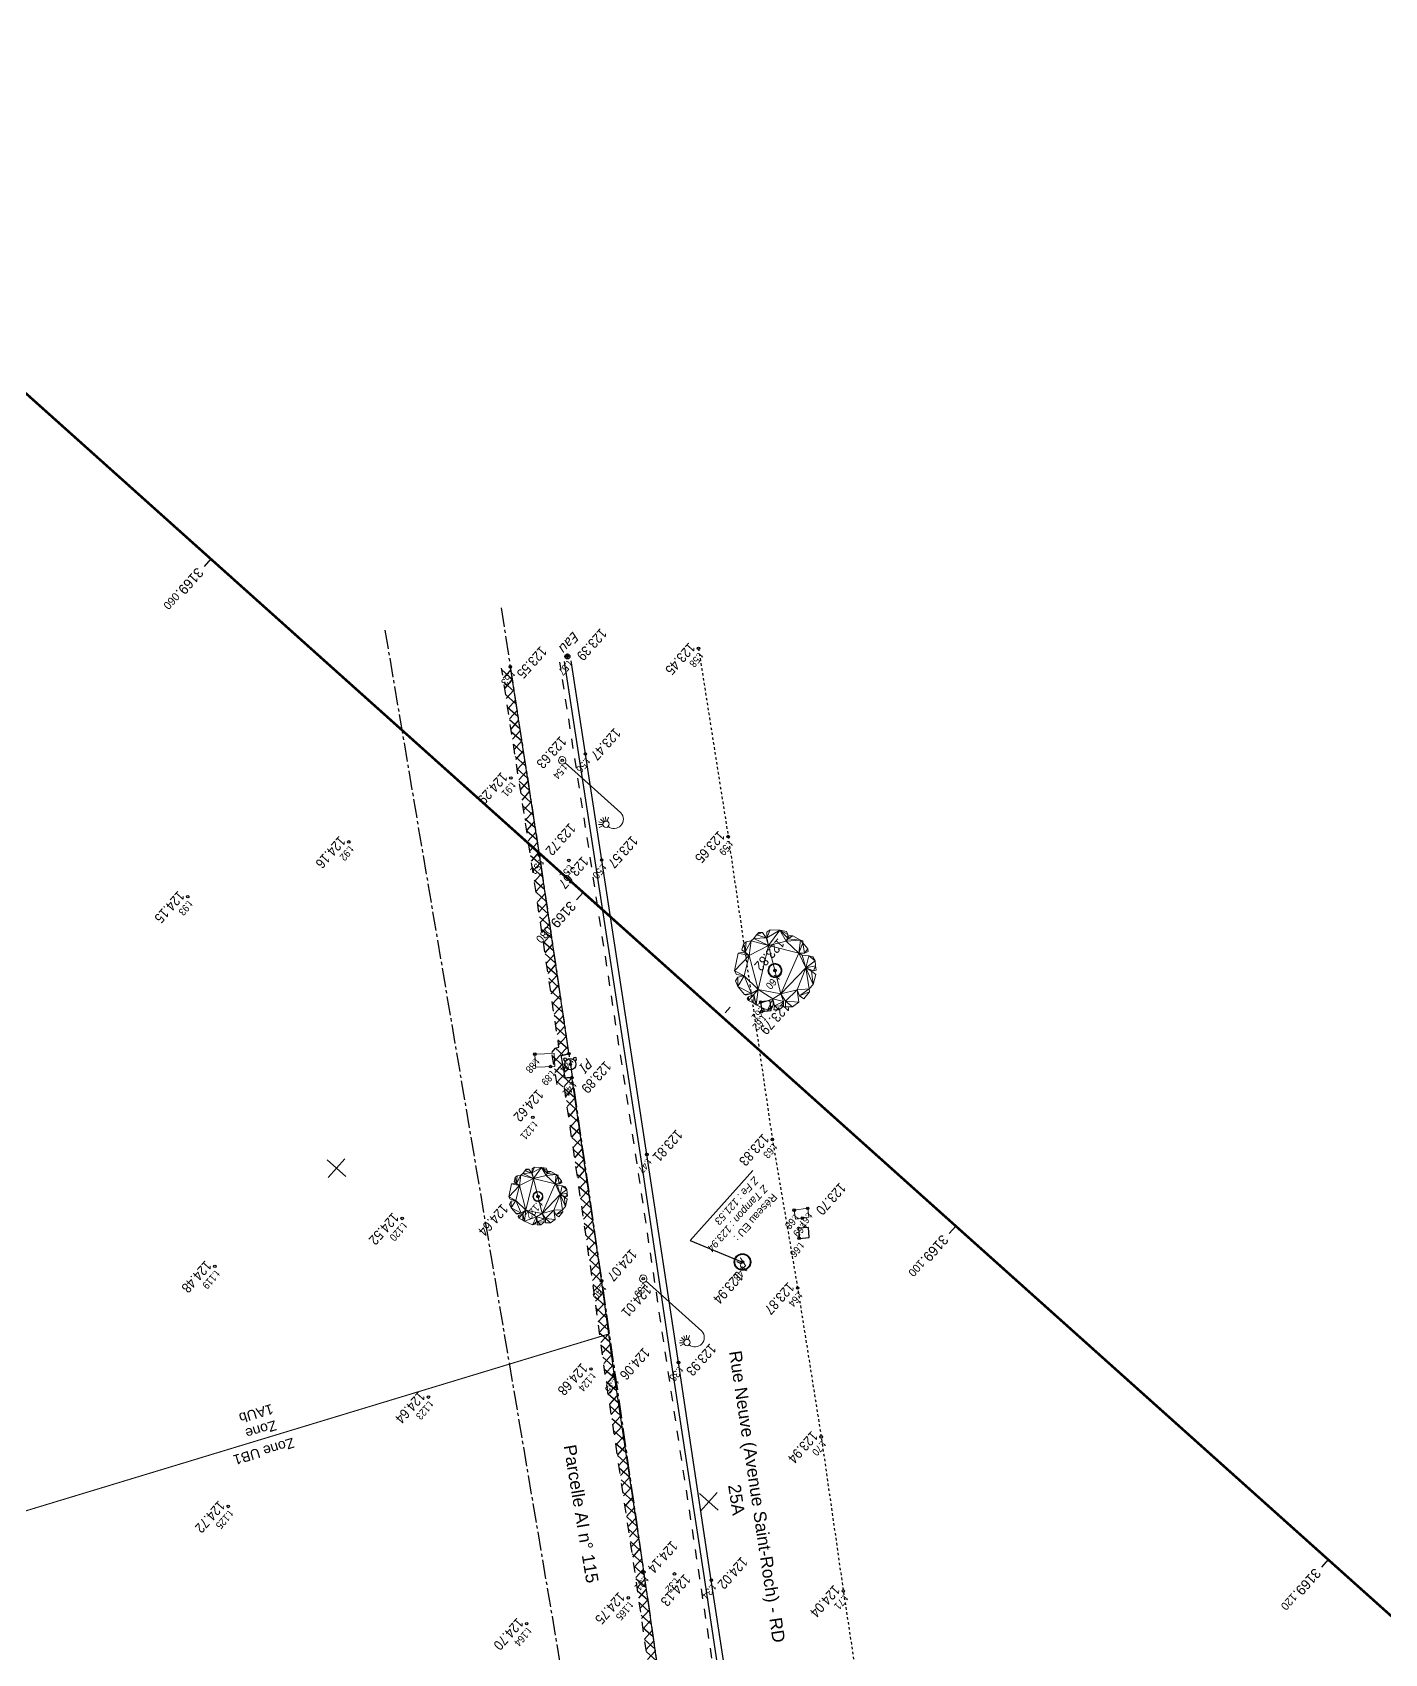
# Model space of a CAD drawing. Header units: metres. Extents: x -2858 to 512, y -1995 to 1252.
# Drawn here: x -2046.5 to -1992.4, y -1434.9 to -1370.1 of the extents above; entities that cross this region are included whole.
import ezdxf
from ezdxf.enums import TextEntityAlignment as Align

# ---------------------------------------------------------------- set-up
doc = ezdxf.new("R2010")
doc.units = ezdxf.units.M
doc.header["$PDMODE"] = 33
doc.header["$PDSIZE"] = 0.1
for name, pattern in [('AXES2', [28.575, 19.05, -3.175, 3.175, -3.175]), ('CACHE', [0.375, 0.25, -0.125]), ('Grille', [0.8, 0.4, -0.4]), ('INTERROMPU', [0.75, 0.5, -0.25])]:
    doc.linetypes.add(name, pattern=pattern)
for name, color, linetype in [('Calque commun', 7, 'Continuous'), ('Calque19', 7, 'Continuous'), ('Calque23', 7, 'Continuous'), ('Calque9', 7, 'Continuous'), ('Caniveau', 24, 'Continuous'), ('Carroyage(2)', 7, 'Continuous'), ('Carroyage(2)_Croix', 7, 'Continuous'), ('Carroyage(2)_Textes', 7, 'Continuous'), ('Chemin', 45, 'CACHE'), ('Elements de Voirie', 251, 'Continuous'), ('Limites', 1, 'AXES2'), ('Mise en Page', 7, 'Continuous'), ('Murs', 7, 'Continuous'), ('Murs Hachures', 7, 'Continuous'), ("Plan Local d'Urbanisme", 30, 'Continuous'), ('Points Topo', 7, 'Continuous'), ('Points Topo Altitude', 7, 'Continuous'), ('Points Topo Matricule', 252, 'Continuous'), ('Réseaux Sol', 151, 'Continuous'), ('Textes', 7, 'Continuous'), ('Trottoirs', 28, 'Continuous'), ('Végétation', 102, 'Continuous')]:
    doc.layers.add(name, color=color, linetype=linetype)
doc.styles.add('Pts Topo SPE', font='', dxfattribs={"width": 0.9})
doc.styles.get("Standard").update_dxf_attribs({"font": 'arial.ttf'})
doc.styles.get('Pts Topo SPE').set_extended_font_data('Titillium Web Light')

# ---------------------------------------------------------------- blocks, each defined once
blk = doc.blocks.new('PointTopo_SPE')
at = {"layer": 'Calque commun', "color": 1, "linetype": 'ByBlock', "lineweight": -2}
blk.add_point((0, 0), dxfattribs=at)
blk = doc.blocks.new('SPE81')
at = {"layer": 'Calque23', "color": 251, "linetype": 'Continuous', "lineweight": 9}
for p, q in [((0, 3.15), (0, 0.15)), ((0.621, 2.962), (0.46, 2.895)), ((0.648, 2.922), (0.525, 2.798)), ((0.689, 2.895), (0.622, 2.733)), ((0.737, 2.885), (0.737, 2.71)), ((0.784, 2.895), (0.85, 2.733)), ((0.824, 2.921), (0.947, 2.796)), ((0.852, 2.962), (1.013, 2.894))]:
    blk.add_line(p, q, dxfattribs=at)
for centre, radius, start, end in [((0.374, 3.111), 0.376, 3.62081, 174.02681), ((0.737, 3.01), 0.125, 0, 359.99941), ((0, 0), 0.15, 0, 359.99941)]:
    blk.add_arc(centre, radius, start, end, dxfattribs=at)
blk = doc.blocks.new('SPE40')
at = {"layer": 'Réseaux Sol'}
for radius in [0.33, 0.31]:
    blk.add_circle((0, 0), radius, dxfattribs=at)
at = {"layer": 'Réseaux Sol', "insert": (-0.15, 0.212), "char_height": 0.4, "attachment_point": 1}
blk.add_mtext_dynamic_manual_height_columns('{\\fTrebuchet MS|b0|i1|c0|p34;R}', width=0.4, gutter_width=12.5, heights=[0], dxfattribs=at)
blk = doc.blocks.new('Block158')
at = {"layer": 'Calque19', "color": 34, "linetype": 'Continuous', "lineweight": 9, "true_color": 0x994c00, "flags": 128}
for points in [[(-0.28, 0), (-0.28, 0, 1), (0.28, 0), (0.28, 0, 1), (-0.28, 0), (-0.28, 0)], [(0.25, 0), (0.25, 0, -1), (-0.25, 0), (-0.25, 0, -1), (0.25, 0), (0.25, 0)]]:
    blk.add_lwpolyline(points, format="xyb", dxfattribs=at)
blk = doc.blocks.new('SPE30')
at = {"layer": 'Calque19', "color": 102, "linetype": 'Continuous', "lineweight": 9}
blk.add_polyline3d([(0.834, 1.209, 0), (0.834, 1.209, 0), (0.834, 1.209, 0)], dxfattribs=at)
blk.add_polyline3d([(0.834, 1.209, 0), (0.834, 1.209, 0), (0.834, 1.209, 0)], dxfattribs=at)
at = {"layer": 'Calque19', "color": 34, "linetype": 'Continuous', "lineweight": 9}
for radius in [0.28, 0.25]:
    blk.add_arc((0, 0), radius, 0, 359.99941, dxfattribs=at)
at = {"layer": 'Calque19', "color": 34, "linetype": 'ByBlock', "lineweight": -2, "true_color": 0x994c00}
blk.add_blockref('Block158', (0, 0), dxfattribs=at)
at = {"layer": 'Calque19', "color": 102, "linetype": 'Continuous', "lineweight": 9}
mesh = blk.add_polyface(dxfattribs=at)
corners = [(0.237, -1.167), (1.017, 0.013), (0.987, -0.774), (1.537, 0.249), (1.277, 0.013), (1.522, 0.359), (-0.894, 0.847), (-0.956, 1.099), (-0.604, 1.508), (-1.582, -0.05), (-1.292, -0.459), (-1.506, -0.396), (0.62, 1.492), (0.635, 1.13), (0.314, 1.555), (1.308, -0.082), (1.507, -0.208), (1.522, -0.27), (-0.023, 1.177), (-0.359, 1.508), (0.1, 1.413), (0.696, 1.083), (1.063, 0.926), (0.895, 0.69), (-1.399, -0.507), (-1.414, -0.569), (-1.307, -0.491), (-1.323, -0.931), (1.094, -1.199), (0.467, -1.561), (-0.283, 1.602), (-0.573, -0.853), (-1.17, -0.444), (-1.154, 0.249), (0.543, 0.8), (0.054, -1.64), (0.253, -1.372), (0.268, -1.545), (-0.252, -1.498), (-1.185, 0.406), (-0.39, -1.482), (-0.573, -1.498), (-0.696, -1.498), (-0.803, -1.388), (1.094, 0.878), (1.384, 0.831), (1.461, -0.68), (0.069, 1.618), (-1.307, 0.422), (-1.567, 0.092), (1.598, 0.013), (1.568, -0.082), (1.491, -0.082), (1.14, -1.042), (-1.628, 0.044), (1.247, 0.91), (-1.017, 1.162), (-1.215, 1.083), (0.834, 1.209), (1.063, 1.177), (-0.757, -1.12), (-1.078, -1.23), (-1.338, 0.611), (-1.445, 0.485), (-1.521, 0.406), (-1.414, 0.768), (-1.368, 0.941), (1.201, 1.02), (0.803, 1.288), (-0.971, 1.319), (-0.741, -1.136), (-0.084, -1.624), (-1.475, -0.695), (1.369, -0.9), (1.185, -0.931), (-1.108, 1.225), (-0.925, -1.262), (0.314, -1.451)]
mesh.append_faces([[corners[k] for k in face] for face in [(35, 36, 37), (20, 30, 47), (56, 57, 75), (0, 29, 77)]], dxfattribs={"vtx0": -1, "color": 102})
mesh.append_faces([[corners[k] for k in face] for face in [(3, 4, 5), (9, 10, 11), (12, 13, 14), (18, 19, 20), (15, 2, 1), (40, 31, 38), (50, 4, 3), (62, 6, 39), (32, 27, 26)]], dxfattribs={"vtx0": -1, "vtx1": -1, "color": 102})
mesh.append_faces([[corners[k] for k in face] for face in [(0, 1, 2), (1, 23, 5), (31, 27, 32), (31, 33, 34), (0, 38, 31), (15, 46, 2), (31, 34, 1), (31, 32, 33), (9, 49, 33), (9, 33, 32), (33, 6, 34), (62, 66, 6), (18, 6, 19), (1, 34, 23), (0, 2, 28), (0, 31, 1), (34, 6, 18)]], dxfattribs={"vtx0": -1, "vtx1": -1, "vtx2": -1, "color": 102})
mesh.append_faces([[corners[k] for k in face] for face in [(21, 22, 23), (0, 28, 29), (20, 19, 30), (22, 58, 59), (60, 61, 27), (50, 52, 4), (15, 17, 46), (23, 45, 5), (6, 66, 57), (48, 49, 64), (46, 74, 2), (9, 32, 10), (70, 40, 41)]], dxfattribs={"vtx0": -1, "vtx2": -1, "color": 102})
mesh.append_faces([[corners[k] for k in face] for face in [(63, 48, 64), (67, 22, 59), (72, 25, 27)]], dxfattribs={"vtx1": -1, "color": 102})
mesh.append_faces([[corners[k] for k in face] for face in [(6, 7, 8), (25, 26, 27), (33, 39, 6), (23, 44, 45), (48, 33, 49), (18, 14, 13), (56, 6, 57), (34, 21, 23), (13, 34, 18), (4, 1, 5), (0, 36, 38), (70, 31, 40), (71, 38, 36), (43, 70, 41), (31, 60, 27), (21, 58, 22), (35, 71, 36), (8, 19, 6)]], dxfattribs={"vtx1": -1, "vtx2": -1, "color": 102})
mesh.append_faces([[corners[k] for k in face] for face in [(15, 16, 17), (10, 24, 11), (41, 42, 43), (50, 51, 52), (2, 53, 28), (9, 54, 49), (44, 55, 45), (62, 65, 66), (12, 68, 13), (7, 69, 8), (46, 73, 74), (60, 76, 61)]], dxfattribs={"vtx2": -1, "color": 102})
blk = doc.blocks.new('SPE50')
at = {"layer": 'Réseaux Sol', "flags": 128}
blk.add_lwpolyline([(0, 0), (1, 0), (1, 1), (0, 1), (0, 0)], dxfattribs=at)
blk = doc.blocks.new('SPE45')
at = {"layer": 'Calque9', "color": 151, "linetype": 'Continuous', "lineweight": 9}
mesh = blk.add_polyface(dxfattribs=at)
corners = [(0, 0), (1, 0), (1, 1), (0, 1)]
mesh.append_faces([[corners[k] for k in face] for face in [(0, 1, 2, 3)]], dxfattribs={"color": 151})
blk = doc.blocks.new('SPE31')
at = {"layer": 'Calque commun', "color": 0, "linetype": 'ByBlock', "lineweight": -2, "xscale": 0.7200000286102295, "yscale": 0.7200000286102295, "zscale": 0.7200000286102295}
blk.add_blockref('SPE30', (0, 0), dxfattribs=at)

msp = doc.modelspace()

# ---------------------------------------------------------------- hatches: boundary and pattern name
at = {"layer": 'Murs Hachures'}
h = msp.add_hatch(dxfattribs=at)
h.set_pattern_fill('ANSI37', color=256, scale=0.1, angle=-86.83824)
h.set_pattern_definition([(318.16176, (-2027.52715, -1395.32324), (0.211782, 0.2365473), []), (48.16176, (-2027.52715, -1395.32324), (-0.2365473, 0.211782), [])])
h.paths.add_polyline_path([(-2016.86, -1462.304), (-2016.516, -1462.245), (-2017.262, -1457.883), (-2018.096, -1455.463), (-2018.806, -1453.641), (-2018.853, -1453.329), (-2019.096, -1451.727), (-2020.666, -1451.991), (-2021.099, -1449.045), (-2019.533, -1448.817), (-2020.206, -1444.107), (-2021.28, -1436.827), (-2022.019, -1431.675), (-2023.209, -1423.765), (-2023.713, -1420.029), (-2024.9, -1411.899), (-2025.17, -1411.912), (-2025.326, -1411.029), (-2025.021, -1410.946), (-2026.197, -1403.009), (-2027.362, -1395.471), (-2027.708, -1395.525), (-2026.543, -1403.062), (-2025.413, -1410.69), (-2025.726, -1410.774), (-2025.461, -1412.276), (-2025.2, -1412.264), (-2024.06, -1420.078), (-2023.556, -1423.814), (-2022.366, -1431.726), (-2021.627, -1436.877), (-2020.553, -1444.157), (-2019.929, -1448.521), (-2021.497, -1448.749), (-2020.961, -1452.396), (-2019.389, -1452.131), (-2019.199, -1453.381), (-2019.146, -1453.732), (-2018.424, -1455.583), (-2017.602, -1457.97)])
h.paths.add_polyline_path([(-2017.265, -1459.335), (-2017.314, -1459.115), (-2017.119, -1459.071), (-2017.07, -1459.291)], flags=16)

# ---------------------------------------------------------------- linework, layer by layer
at = {"layer": 'Caniveau', "flags": 128}
msp.add_lwpolyline([(-2014.679, -1462.405), (-2016.085, -1453.209), (-2017.869, -1441.462), (-2019.319, -1432.001), (-2020.631, -1423.293), (-2021.899, -1414.975), (-2023.705, -1403.198), (-2024.932, -1395.234)], dxfattribs=at)
at = {"layer": 'Carroyage(2)'}
for p, q in [((-2039.344, -1391.156), (-2039.611, -1391.454)), ((-2024.444, -1404.496), (-2024.71, -1404.794)), ((-2018.568, -1409.086), (-2018.768, -1409.309)), ((-2009.543, -1417.837), (-2009.81, -1418.135)), ((-1994.642, -1431.178), (-1994.909, -1431.476))]:
    msp.add_line(p, q, dxfattribs=at)
at = {"layer": 'Carroyage(2)', "const_width": 0.1}
msp.add_lwpolyline([(-2176.72, -1585.733), (-2096.183, -1657.839), (-1938.363, -1481.564), (-2062.783, -1370.17), (-2192.921, -1515.526)], dxfattribs=at)
at = {"layer": 'Carroyage(2)_Croix'}
for p, q in [((-2034.687, -1415.188), (-2033.942, -1415.855)), ((-2033.981, -1415.149), (-2034.648, -1415.894)), ((-2019.786, -1428.528), (-2019.041, -1429.195)), ((-2019.08, -1428.489), (-2019.747, -1429.234))]:
    msp.add_line(p, q, dxfattribs=at)
at = {"layer": 'Chemin', "color": 45, "ltscale": 0.1, "flags": 128}
msp.add_lwpolyline([(-2019.831, -1394.736), (-2018.644, -1402.261), (-2016.877, -1414.378), (-2015.867, -1420.316), (-2014.923, -1426.268), (-2014.039, -1432.43), (-2013.335, -1437.074), (-2012.068, -1445.348), (-2012.02, -1445.668)], dxfattribs=at)
at = {"layer": 'Limites', "ltscale": 0.04, "flags": 128}
for points in [[(-2027.726, -1393.114), (-2026.197, -1403.009), (-2025.021, -1410.946), (-2021.28, -1436.827), (-2019.533, -1448.817), (-2018.806, -1453.641), (-2018.096, -1455.463), (-2017.262, -1457.883), (-2016.12, -1464.555)], [(-2032.377, -1394.003), (-2021.373, -1458.926)]]:
    msp.add_lwpolyline(points, dxfattribs=at)
at = {"layer": 'Mise en Page', "color": 30, "linetype": 'INTERROMPU', "ltscale": 0.05, "const_width": 0.04, "flags": 128}
msp.add_lwpolyline([(-2023.402, -1422.148), (-2050.523, -1430.375), (-2043.172, -1454.593), (-2099.064, -1498.687)], dxfattribs=at)
at = {"layer": 'Murs', "linetype": 'Grille', "flags": 128}
msp.add_lwpolyline([(-2016.86, -1462.304), (-2017.602, -1457.97), (-2018.424, -1455.583), (-2019.146, -1453.732), (-2019.199, -1453.381), (-2019.389, -1452.131), (-2020.961, -1452.396), (-2021.497, -1448.749), (-2019.929, -1448.521), (-2020.553, -1444.157), (-2021.627, -1436.877), (-2022.366, -1431.726), (-2023.556, -1423.814), (-2024.06, -1420.078), (-2025.2, -1412.264), (-2025.461, -1412.276), (-2025.726, -1410.774), (-2025.413, -1410.69), (-2026.543, -1403.062), (-2027.708, -1395.525)], dxfattribs=at)
at = {"layer": 'Murs', "const_width": 0.05, "flags": 128}
msp.add_lwpolyline([(-2016.516, -1462.245), (-2017.262, -1457.883), (-2018.096, -1455.463), (-2018.806, -1453.641), (-2018.853, -1453.329), (-2019.096, -1451.727), (-2020.666, -1451.991), (-2021.099, -1449.045), (-2019.533, -1448.817), (-2020.206, -1444.107), (-2021.28, -1436.827), (-2022.019, -1431.675), (-2023.209, -1423.765), (-2023.713, -1420.029), (-2024.9, -1411.899), (-2025.17, -1411.912), (-2025.326, -1411.029), (-2025.021, -1410.946), (-2026.197, -1403.009), (-2027.362, -1395.471)], dxfattribs=at)
at = {"layer": 'Réseaux Sol'}
msp.add_line((-2025.082, -1394.958), (-2025.071, -1395.157), dxfattribs=at)
at = {"layer": 'Réseaux Sol', "linetype": 'Continuous'}
for p, q in [((-2025.209, -1411.221, 123.887), (-2025.159, -1411.265, 123.887)), ((-2025.13, -1411.134, 123.887), (-2025.081, -1411.178, 123.887)), ((-2024.813, -1411.116, 123.887), (-2024.857, -1411.166, 123.887)), ((-2024.726, -1411.194, 123.887), (-2024.77, -1411.244, 123.887)), ((-2025.191, -1411.539, 123.887), (-2025.147, -1411.489, 123.887)), ((-2025.104, -1411.617, 123.887), (-2025.06, -1411.567, 123.887))]:
    msp.add_line(p, q, dxfattribs=at)
at = {"layer": 'Réseaux Sol', "color": 38, "elevation": 68.288, "flags": 128}
msp.add_lwpolyline([(-2020.167, -1418.417), (-2018.072, -1419.278)], dxfattribs=at)
at = {"layer": 'Réseaux Sol', "color": 38}
msp.add_polyline3d([(-2017.657, -1415.613, 68.288), (-2020.167, -1418.417, 68.288)], dxfattribs=at)
at = {"layer": 'Réseaux Sol'}
for centre, radius in [((-2025.076, -1395.057), 0.1), ((-2024.958, -1411.366, 123.887), 0.0495)]:
    msp.add_circle(centre, radius, dxfattribs=at)
at = {"layer": 'Réseaux Sol', "linetype": 'Continuous'}
msp.add_circle((-2024.958, -1411.366, 123.887), 0.225, dxfattribs=at)
for centre, start, end in [((-2025.17, -1411.177, 123.887), 48.16176, 228.16176), ((-2024.769, -1411.155, 123.887), 318.16176, 138.16176), ((-2025.147, -1411.578, 123.887), 138.16176, 318.16176)]:
    msp.add_arc(centre, 0.0586, start, end, dxfattribs=at)
at = {"layer": 'Trottoirs', "color": 28, "flags": 128}
msp.add_lwpolyline([(-2014.981, -1462.311), (-2016.344, -1453.141), (-2018.167, -1441.415), (-2019.598, -1431.906), (-2020.877, -1423.566), (-2022.145, -1415.072), (-2023.96, -1403.229), (-2025.198, -1395.26)], dxfattribs=at)
at = {"layer": 'Trottoirs', "color": 28, "linetype": 'Grille', "flags": 128}
msp.add_lwpolyline([(-2016.501, -1453.307), (-2016.522, -1453.169), (-2018.345, -1441.442), (-2019.776, -1431.933), (-2021.055, -1423.593), (-2022.323, -1415.099), (-2024.138, -1403.256), (-2025.376, -1395.288)], dxfattribs=at)

# ---------------------------------------------------------------- block references
at = {"layer": 'Elements de Voirie', "color": 7, "rotation": 228.1617603435354}
for p in [(-2025.283, -1399.211), (-2022.043, -1419.941)]:
    msp.add_blockref('SPE81', p, dxfattribs=at)
at = {"layer": 'Points Topo'}
ref = msp.add_blockref('PointTopo_SPE', (-2025.076, -1395.057, 123.385), dxfattribs=dict(at, rotation=228.1617603435354))
ref.add_attrib('MAT', 't.57', (-2025.069, -1395.199, 123.385), dxfattribs={"layer": 'Points Topo Matricule', "height": 0.3, "rotation": 228.16176, "style": 'Pts Topo SPE', "width": 0.9})
ref.add_attrib('ALT', '123.39', dxfattribs={"layer": 'Points Topo Altitude', "height": 0.4, "rotation": 228.16176, "style": 'Pts Topo SPE', "width": 0.9}).set_placement((-2023.456, -1394.169, 123.385), align=Align.TOP_LEFT)
ref = msp.add_blockref('PointTopo_SPE', (-2019.831, -1394.736, 123.45), dxfattribs=dict(at, rotation=228.1617603435354))
ref.add_attrib('MAT', 't.58', (-2019.824, -1394.877, 123.45), dxfattribs={"layer": 'Points Topo Matricule', "height": 0.3, "rotation": 228.16176, "style": 'Pts Topo SPE', "width": 0.9})
ref.add_attrib('ALT', '123.45', dxfattribs={"layer": 'Points Topo Altitude', "height": 0.4, "rotation": 228.16176, "style": 'Pts Topo SPE', "width": 0.9}).set_placement((-2019.916, -1394.74, 123.45), align=Align.TOP_LEFT)
ref = msp.add_blockref('PointTopo_SPE', (-2027.362, -1395.471, 123.549), dxfattribs=dict(at, rotation=228.1617603435354))
ref.add_attrib('MAT', 't.53', (-2027.354, -1395.613, 123.549), dxfattribs={"layer": 'Points Topo Matricule', "height": 0.3, "rotation": 228.16176, "style": 'Pts Topo SPE', "width": 0.9})
ref.add_attrib('ALT', '123.55', dxfattribs={"layer": 'Points Topo Altitude', "height": 0.4, "rotation": 228.16176, "style": 'Pts Topo SPE', "width": 0.9}).set_placement((-2025.856, -1394.886, 123.549), align=Align.TOP_LEFT)
ref = msp.add_blockref('PointTopo_SPE', (-2025.283, -1399.211, 123.63), dxfattribs=dict(at, rotation=228.1617603435354))
ref.add_attrib('MAT', 't.54', (-2025.275, -1399.353, 123.63), dxfattribs={"layer": 'Points Topo Matricule', "height": 0.3, "rotation": 228.16176, "style": 'Pts Topo SPE', "width": 0.9})
ref.add_attrib('ALT', '123.63', dxfattribs={"layer": 'Points Topo Altitude', "height": 0.4, "rotation": 228.16176, "style": 'Pts Topo SPE', "width": 0.9}).set_placement((-2025.067, -1398.485, 123.63), align=Align.TOP_LEFT)
ref = msp.add_blockref('PointTopo_SPE', (-2024.358, -1398.956, 123.469), dxfattribs=dict(at, rotation=228.1617603435354))
ref.add_attrib('MAT', 't.56', (-2024.351, -1399.097, 123.469), dxfattribs={"layer": 'Points Topo Matricule', "height": 0.3, "rotation": 228.16176, "style": 'Pts Topo SPE', "width": 0.9})
ref.add_attrib('ALT', '123.47', dxfattribs={"layer": 'Points Topo Altitude', "height": 0.4, "rotation": 228.16176, "style": 'Pts Topo SPE', "width": 0.9}).set_placement((-2022.897, -1398.153, 123.469), align=Align.TOP_LEFT)
ref = msp.add_blockref('PointTopo_SPE', (-2027.338, -1399.918, 124.295), dxfattribs=dict(at, rotation=228.1617603435354))
ref.add_attrib('MAT', 't.91', (-2027.331, -1400.06, 124.295), dxfattribs={"layer": 'Points Topo Matricule', "height": 0.3, "rotation": 228.16176, "style": 'Pts Topo SPE', "width": 0.9})
ref.add_attrib('ALT', '124.29', dxfattribs={"layer": 'Points Topo Altitude', "height": 0.4, "rotation": 228.16176, "style": 'Pts Topo SPE', "width": 0.9}).set_placement((-2027.423, -1399.923, 124.295), align=Align.TOP_LEFT)
ref = msp.add_blockref('PointTopo_SPE', (-2026.197, -1403.009, 123.724), dxfattribs=dict(at, rotation=228.1617603435354))
ref.add_attrib('MAT', 't.52', (-2026.189, -1403.15, 123.724), dxfattribs={"layer": 'Points Topo Matricule', "height": 0.3, "rotation": 228.16176, "style": 'Pts Topo SPE', "width": 0.9})
ref.add_attrib('ALT', '123.72', dxfattribs={"layer": 'Points Topo Altitude', "height": 0.4, "rotation": 228.16176, "style": 'Pts Topo SPE', "width": 0.9}).set_placement((-2024.701, -1401.961, 123.724), align=Align.TOP_LEFT)
ref = msp.add_blockref('PointTopo_SPE', (-2033.82, -1402.474, 124.156), dxfattribs=dict(at, rotation=228.1617603435354))
ref.add_attrib('MAT', 't.92', (-2033.812, -1402.615, 124.156), dxfattribs={"layer": 'Points Topo Matricule', "height": 0.3, "rotation": 228.16176, "style": 'Pts Topo SPE', "width": 0.9})
ref.add_attrib('ALT', '124.16', dxfattribs={"layer": 'Points Topo Altitude', "height": 0.4, "rotation": 228.16176, "style": 'Pts Topo SPE', "width": 0.9}).set_placement((-2033.904, -1402.478, 124.156), align=Align.TOP_LEFT)
ref = msp.add_blockref('PointTopo_SPE', (-2023.705, -1403.198, 123.568), dxfattribs=dict(at, rotation=228.1617603435354))
ref.add_attrib('MAT', 't.50', (-2023.697, -1403.34, 123.568), dxfattribs={"layer": 'Points Topo Matricule', "height": 0.3, "rotation": 228.16176, "style": 'Pts Topo SPE', "width": 0.9})
ref.add_attrib('ALT', '123.57', dxfattribs={"layer": 'Points Topo Altitude', "height": 0.4, "rotation": 228.16176, "style": 'Pts Topo SPE', "width": 0.9}).set_placement((-2022.213, -1402.469, 123.568), align=Align.TOP_LEFT)
ref = msp.add_blockref('PointTopo_SPE', (-2018.644, -1402.261, 123.651), dxfattribs=dict(at, rotation=228.1617603435354))
ref.add_attrib('MAT', 't.59', (-2018.637, -1402.402, 123.651), dxfattribs={"layer": 'Points Topo Matricule', "height": 0.3, "rotation": 228.16176, "style": 'Pts Topo SPE', "width": 0.9})
ref.add_attrib('ALT', '123.65', dxfattribs={"layer": 'Points Topo Altitude', "height": 0.4, "rotation": 228.16176, "style": 'Pts Topo SPE', "width": 0.9}).set_placement((-2018.729, -1402.266, 123.651), align=Align.TOP_LEFT)
ref = msp.add_blockref('PointTopo_SPE', (-2025.02, -1403.215, 123.665), dxfattribs=dict(at, rotation=228.1617603435354))
ref.add_attrib('MAT', 't.51', (-2025.012, -1403.356, 123.665), dxfattribs={"layer": 'Points Topo Matricule', "height": 0.3, "rotation": 228.16176, "style": 'Pts Topo SPE', "width": 0.9})
ref.add_attrib('ALT', '123.67', dxfattribs={"layer": 'Points Topo Altitude', "height": 0.4, "rotation": 228.16176, "style": 'Pts Topo SPE', "width": 0.9}).set_placement((-2024.184, -1403.291, 123.665), align=Align.TOP_LEFT)
ref = msp.add_blockref('PointTopo_SPE', (-2040.264, -1404.664, 124.152), dxfattribs=dict(at, rotation=228.1617603435354))
ref.add_attrib('MAT', 't.93', (-2040.257, -1404.805, 124.152), dxfattribs={"layer": 'Points Topo Matricule', "height": 0.3, "rotation": 228.16176, "style": 'Pts Topo SPE', "width": 0.9})
ref.add_attrib('ALT', '124.15', dxfattribs={"layer": 'Points Topo Altitude', "height": 0.4, "rotation": 228.16176, "style": 'Pts Topo SPE', "width": 0.9}).set_placement((-2040.349, -1404.669, 124.152), align=Align.TOP_LEFT)
ref = msp.add_blockref('PointTopo_SPE', (-2016.772, -1407.617, 123.818), dxfattribs=dict(at, rotation=228.1617603435354))
ref.add_attrib('MAT', 't.60', (-2016.764, -1407.758, 123.818), dxfattribs={"layer": 'Points Topo Matricule', "height": 0.3, "rotation": 228.16176, "style": 'Pts Topo SPE', "width": 0.9})
ref.add_attrib('ALT', '123.82', dxfattribs={"layer": 'Points Topo Altitude', "height": 0.4, "rotation": 228.16176, "style": 'Pts Topo SPE', "width": 0.9}).set_placement((-2016.35, -1406.574, 123.818), align=Align.TOP_LEFT)
ref = msp.add_blockref('PointTopo_SPE', (-2017.346, -1408.875, 123.793), dxfattribs=dict(at, rotation=228.1617603435354))
ref.add_attrib('MAT', 't.61', (-2017.338, -1409.016, 123.793), dxfattribs={"layer": 'Points Topo Matricule', "height": 0.3, "rotation": 228.16176, "style": 'Pts Topo SPE', "width": 0.9})
ref.add_attrib('ALT', '123.79', dxfattribs={"layer": 'Points Topo Altitude', "height": 0.4, "rotation": 228.16176, "style": 'Pts Topo SPE', "width": 0.9}).set_placement((-2016.131, -1409.125), align=Align.TOP_LEFT)
ref = msp.add_blockref('PointTopo_SPE', (-2017.304, -1409.257), dxfattribs=dict(at, rotation=228.1617603435354))
ref.add_attrib('MAT', 't.62', (-2017.296, -1409.398), dxfattribs={"layer": 'Points Topo Matricule', "height": 0.3, "rotation": 228.16176, "style": 'Pts Topo SPE', "width": 0.9})
ref = msp.add_blockref('PointTopo_SPE', (-2026.379, -1410.965), dxfattribs=dict(at, rotation=228.1617603435354))
ref.add_attrib('MAT', 't.88', (-2026.371, -1411.107), dxfattribs={"layer": 'Points Topo Matricule', "height": 0.3, "rotation": 228.16176, "style": 'Pts Topo SPE', "width": 0.9})
ref = msp.add_blockref('PointTopo_SPE', (-2025.754, -1411.459), dxfattribs=dict(at, rotation=228.1617603435354))
ref.add_attrib('MAT', 't.89', (-2025.746, -1411.601), dxfattribs={"layer": 'Points Topo Matricule', "height": 0.3, "rotation": 228.16176, "style": 'Pts Topo SPE', "width": 0.9})
ref = msp.add_blockref('PointTopo_SPE', (-2025.021, -1410.946), dxfattribs=dict(at, rotation=228.1617603435354))
ref.add_attrib('MAT', 't.44', (-2025.014, -1411.088), dxfattribs={"layer": 'Points Topo Matricule', "height": 0.3, "rotation": 228.16176, "style": 'Pts Topo SPE', "width": 0.9})
ref = msp.add_blockref('PointTopo_SPE', (-2024.9, -1411.899, 123.891), dxfattribs=dict(at, rotation=228.1617603435354))
ref.add_attrib('MAT', 't.41', (-2024.892, -1412.04, 123.891), dxfattribs={"layer": 'Points Topo Matricule', "height": 0.3, "rotation": 228.16176, "style": 'Pts Topo SPE', "width": 0.9})
ref.add_attrib('ALT', '123.89', dxfattribs={"layer": 'Points Topo Altitude', "height": 0.4, "rotation": 228.16176, "style": 'Pts Topo SPE', "width": 0.9}).set_placement((-2023.273, -1411.473, 123.891), align=Align.TOP_LEFT)
ref = msp.add_blockref('PointTopo_SPE', (-2026.458, -1413.487, 124.622), dxfattribs=dict(at, rotation=228.1617603435354))
ref.add_attrib('MAT', 't.121', (-2026.451, -1413.628, 124.622), dxfattribs={"layer": 'Points Topo Matricule', "height": 0.3, "rotation": 228.16176, "style": 'Pts Topo SPE', "width": 0.9})
ref.add_attrib('ALT', '124.62', dxfattribs={"layer": 'Points Topo Altitude', "height": 0.4, "rotation": 228.16176, "style": 'Pts Topo SPE', "width": 0.9}).set_placement((-2025.985, -1412.609, 124.622), align=Align.TOP_LEFT)
ref = msp.add_blockref('PointTopo_SPE', (-2021.899, -1414.975, 123.81), dxfattribs=dict(at, rotation=228.1617603435354))
ref.add_attrib('MAT', 't.47', (-2021.892, -1415.117, 123.81), dxfattribs={"layer": 'Points Topo Matricule', "height": 0.3, "rotation": 228.16176, "style": 'Pts Topo SPE', "width": 0.9})
ref.add_attrib('ALT', '123.81', dxfattribs={"layer": 'Points Topo Altitude', "height": 0.4, "rotation": 228.16176, "style": 'Pts Topo SPE', "width": 0.9}).set_placement((-2020.423, -1414.215, 123.81), align=Align.TOP_LEFT)
ref = msp.add_blockref('PointTopo_SPE', (-2016.877, -1414.378, 123.826), dxfattribs=dict(at, rotation=228.1617603435354))
ref.add_attrib('MAT', 't.63', (-2016.869, -1414.519, 123.826), dxfattribs={"layer": 'Points Topo Matricule', "height": 0.3, "rotation": 228.16176, "style": 'Pts Topo SPE', "width": 0.9})
ref.add_attrib('ALT', '123.83', dxfattribs={"layer": 'Points Topo Altitude', "height": 0.4, "rotation": 228.16176, "style": 'Pts Topo SPE', "width": 0.9}).set_placement((-2016.962, -1414.382, 123.826), align=Align.TOP_LEFT)
ref = msp.add_blockref('PointTopo_SPE', (-2026.255, -1416.654, 124.637), dxfattribs=dict(at, rotation=228.1617603435354))
ref.add_attrib('MAT', 't.122', (-2026.247, -1416.795, 124.637), dxfattribs={"layer": 'Points Topo Matricule', "height": 0.3, "rotation": 228.16176, "style": 'Pts Topo SPE', "width": 0.9})
ref.add_attrib('ALT', '124.64', dxfattribs={"layer": 'Points Topo Altitude', "height": 0.4, "rotation": 228.16176, "style": 'Pts Topo SPE', "width": 0.9}).set_placement((-2027.399, -1417.184, 124.637), align=Align.TOP_LEFT)
ref = msp.add_blockref('PointTopo_SPE', (-2015.463, -1417.128, 123.695), dxfattribs=dict(at, rotation=228.1617603435354))
ref.add_attrib('MAT', 't.67', (-2015.456, -1417.27, 123.695), dxfattribs={"layer": 'Points Topo Matricule', "height": 0.3, "rotation": 228.16176, "style": 'Pts Topo SPE', "width": 0.9})
ref.add_attrib('ALT', '123.70', dxfattribs={"layer": 'Points Topo Altitude', "height": 0.4, "rotation": 228.16176, "style": 'Pts Topo SPE', "width": 0.9}).set_placement((-2013.887, -1416.341, 123.695), align=Align.TOP_LEFT)
ref = msp.add_blockref('PointTopo_SPE', (-2031.686, -1417.533, 124.517), dxfattribs=dict(at, rotation=228.1617603435354))
ref.add_attrib('MAT', 't.120', (-2031.678, -1417.674, 124.517), dxfattribs={"layer": 'Points Topo Matricule', "height": 0.3, "rotation": 228.16176, "style": 'Pts Topo SPE', "width": 0.9})
ref.add_attrib('ALT', '124.52', dxfattribs={"layer": 'Points Topo Altitude', "height": 0.4, "rotation": 228.16176, "style": 'Pts Topo SPE', "width": 0.9}).set_placement((-2031.771, -1417.538, 124.517), align=Align.TOP_LEFT)
ref = msp.add_blockref('PointTopo_SPE', (-2016.006, -1417.204), dxfattribs=dict(at, rotation=228.1617603435354))
ref.add_attrib('MAT', 't.68', (-2015.998, -1417.345), dxfattribs={"layer": 'Points Topo Matricule', "height": 0.3, "rotation": 228.16176, "style": 'Pts Topo SPE', "width": 0.9})
ref = msp.add_blockref('PointTopo_SPE', (-2015.681, -1417.523), dxfattribs=dict(at, rotation=228.1617603435354))
ref.add_attrib('MAT', 't.69', (-2015.674, -1417.664), dxfattribs={"layer": 'Points Topo Matricule', "height": 0.3, "rotation": 228.16176, "style": 'Pts Topo SPE', "width": 0.9})
ref = msp.add_blockref('PointTopo_SPE', (-2015.806, -1418.33), dxfattribs=dict(at, rotation=228.1617603435354))
ref.add_attrib('MAT', 't.66', (-2015.798, -1418.471), dxfattribs={"layer": 'Points Topo Matricule', "height": 0.3, "rotation": 228.16176, "style": 'Pts Topo SPE', "width": 0.9})
ref = msp.add_blockref('PointTopo_SPE', (-2039.18, -1419.451, 124.478), dxfattribs=dict(at, rotation=228.1617603435354))
ref.add_attrib('MAT', 't.119', (-2039.172, -1419.592, 124.478), dxfattribs={"layer": 'Points Topo Matricule', "height": 0.3, "rotation": 228.16176, "style": 'Pts Topo SPE', "width": 0.9})
ref.add_attrib('ALT', '124.48', dxfattribs={"layer": 'Points Topo Altitude', "height": 0.4, "rotation": 228.16176, "style": 'Pts Topo SPE', "width": 0.9}).set_placement((-2039.265, -1419.455, 124.478), align=Align.TOP_LEFT)
ref = msp.add_blockref('PointTopo_SPE', (-2023.713, -1420.029, 124.067), dxfattribs=dict(at, rotation=228.1617603435354))
ref.add_attrib('MAT', 't.40', (-2023.705, -1420.171, 124.067), dxfattribs={"layer": 'Points Topo Matricule', "height": 0.3, "rotation": 228.16176, "style": 'Pts Topo SPE', "width": 0.9})
ref.add_attrib('ALT', '124.07', dxfattribs={"layer": 'Points Topo Altitude', "height": 0.4, "rotation": 228.16176, "style": 'Pts Topo SPE', "width": 0.9}).set_placement((-2022.245, -1418.991, 124.067), align=Align.TOP_LEFT)
ref = msp.add_blockref('PointTopo_SPE', (-2018.072, -1419.278, 123.941), dxfattribs=dict(at, rotation=228.1617603435354))
ref.add_attrib('MAT', 't.48', (-2018.064, -1419.419, 123.941), dxfattribs={"layer": 'Points Topo Matricule', "height": 0.3, "rotation": 228.16176, "style": 'Pts Topo SPE', "width": 0.9})
ref.add_attrib('ALT', '123.94', dxfattribs={"layer": 'Points Topo Altitude', "height": 0.4, "rotation": 228.16176, "style": 'Pts Topo SPE', "width": 0.9}).set_placement((-2017.999, -1419.898, 123.941), align=Align.TOP_LEFT)
ref = msp.add_blockref('PointTopo_SPE', (-2022.043, -1419.941, 124.014), dxfattribs=dict(at, rotation=228.1617603435354))
ref.add_attrib('MAT', 't.39', (-2022.035, -1420.082, 124.014), dxfattribs={"layer": 'Points Topo Matricule', "height": 0.3, "rotation": 228.16176, "style": 'Pts Topo SPE', "width": 0.9})
ref.add_attrib('ALT', '124.01', dxfattribs={"layer": 'Points Topo Altitude', "height": 0.4, "rotation": 228.16176, "style": 'Pts Topo SPE', "width": 0.9}).set_placement((-2021.669, -1420.431, 124.014), align=Align.TOP_LEFT)
ref = msp.add_blockref('PointTopo_SPE', (-2015.867, -1420.316, 123.868), dxfattribs=dict(at, rotation=228.1617603435354))
ref.add_attrib('MAT', 't.64', (-2015.859, -1420.457, 123.868), dxfattribs={"layer": 'Points Topo Matricule', "height": 0.3, "rotation": 228.16176, "style": 'Pts Topo SPE', "width": 0.9})
ref.add_attrib('ALT', '123.87', dxfattribs={"layer": 'Points Topo Altitude', "height": 0.4, "rotation": 228.16176, "style": 'Pts Topo SPE', "width": 0.9}).set_placement((-2015.951, -1420.321, 123.868), align=Align.TOP_LEFT)
ref = msp.add_blockref('PointTopo_SPE', (-2023.209, -1423.765, 124.06), dxfattribs=dict(at, rotation=228.1617603435354))
ref.add_attrib('MAT', 't.35', (-2023.201, -1423.906, 124.06), dxfattribs={"layer": 'Points Topo Matricule', "height": 0.3, "rotation": 228.16176, "style": 'Pts Topo SPE', "width": 0.9})
ref.add_attrib('ALT', '124.06', dxfattribs={"layer": 'Points Topo Altitude', "height": 0.4, "rotation": 228.16176, "style": 'Pts Topo SPE', "width": 0.9}).set_placement((-2021.735, -1422.936, 124.06), align=Align.TOP_LEFT)
ref = msp.add_blockref('PointTopo_SPE', (-2020.631, -1423.293, 123.932), dxfattribs=dict(at, rotation=228.1617603435354))
ref.add_attrib('MAT', 't.38', (-2020.623, -1423.434, 123.932), dxfattribs={"layer": 'Points Topo Matricule', "height": 0.3, "rotation": 228.16176, "style": 'Pts Topo SPE', "width": 0.9})
ref.add_attrib('ALT', '123.93', dxfattribs={"layer": 'Points Topo Altitude', "height": 0.4, "rotation": 228.16176, "style": 'Pts Topo SPE', "width": 0.9}).set_placement((-2019.079, -1422.777, 123.932), align=Align.TOP_LEFT)
ref = msp.add_blockref('PointTopo_SPE', (-2024.135, -1423.552, 124.681), dxfattribs=dict(at, rotation=228.1617603435354))
ref.add_attrib('MAT', 't.124', (-2024.128, -1423.693, 124.681), dxfattribs={"layer": 'Points Topo Matricule', "height": 0.3, "rotation": 228.16176, "style": 'Pts Topo SPE', "width": 0.9})
ref.add_attrib('ALT', '124.68', dxfattribs={"layer": 'Points Topo Altitude', "height": 0.4, "rotation": 228.16176, "style": 'Pts Topo SPE', "width": 0.9}).set_placement((-2024.22, -1423.557, 124.681), align=Align.TOP_LEFT)
ref = msp.add_blockref('PointTopo_SPE', (-2030.635, -1424.678, 124.644), dxfattribs=dict(at, rotation=228.1617603435354))
ref.add_attrib('MAT', 't.123', (-2030.627, -1424.819, 124.644), dxfattribs={"layer": 'Points Topo Matricule', "height": 0.3, "rotation": 228.16176, "style": 'Pts Topo SPE', "width": 0.9})
ref.add_attrib('ALT', '124.64', dxfattribs={"layer": 'Points Topo Altitude', "height": 0.4, "rotation": 228.16176, "style": 'Pts Topo SPE', "width": 0.9}).set_placement((-2030.72, -1424.682, 124.644), align=Align.TOP_LEFT)
ref = msp.add_blockref('PointTopo_SPE', (-2014.923, -1426.268, 123.943), dxfattribs=dict(at, rotation=228.1617603435354))
ref.add_attrib('MAT', 't.70', (-2014.916, -1426.41, 123.943), dxfattribs={"layer": 'Points Topo Matricule', "height": 0.3, "rotation": 228.16176, "style": 'Pts Topo SPE', "width": 0.9})
ref.add_attrib('ALT', '123.94', dxfattribs={"layer": 'Points Topo Altitude', "height": 0.4, "rotation": 228.16176, "style": 'Pts Topo SPE', "width": 0.9}).set_placement((-2015.008, -1426.273, 123.943), align=Align.TOP_LEFT)
ref = msp.add_blockref('PointTopo_SPE', (-2038.644, -1429.051, 124.72), dxfattribs=dict(at, rotation=228.1617603435354))
ref.add_attrib('MAT', 't.125', (-2038.636, -1429.193, 124.72), dxfattribs={"layer": 'Points Topo Matricule', "height": 0.3, "rotation": 228.16176, "style": 'Pts Topo SPE', "width": 0.9})
ref.add_attrib('ALT', '124.72', dxfattribs={"layer": 'Points Topo Altitude', "height": 0.4, "rotation": 228.16176, "style": 'Pts Topo SPE', "width": 0.9}).set_placement((-2038.729, -1429.056, 124.72), align=Align.TOP_LEFT)
ref = msp.add_blockref('PointTopo_SPE', (-2022.019, -1431.675, 124.143), dxfattribs=dict(at, rotation=228.1617603435354))
ref.add_attrib('MAT', 't.31', (-2022.011, -1431.816, 124.143), dxfattribs={"layer": 'Points Topo Matricule', "height": 0.3, "rotation": 228.16176, "style": 'Pts Topo SPE', "width": 0.9})
ref.add_attrib('ALT', '124.14', dxfattribs={"layer": 'Points Topo Altitude', "height": 0.4, "rotation": 228.16176, "style": 'Pts Topo SPE', "width": 0.9}).set_placement((-2020.62, -1430.664, 124.143), align=Align.TOP_LEFT)
ref = msp.add_blockref('PointTopo_SPE', (-2019.319, -1432.001, 124.021), dxfattribs=dict(at, rotation=228.1617603435354))
ref.add_attrib('MAT', 't.34', (-2019.311, -1432.142, 124.021), dxfattribs={"layer": 'Points Topo Matricule', "height": 0.3, "rotation": 228.16176, "style": 'Pts Topo SPE', "width": 0.9})
ref.add_attrib('ALT', '124.02', dxfattribs={"layer": 'Points Topo Altitude', "height": 0.4, "rotation": 228.16176, "style": 'Pts Topo SPE', "width": 0.9}).set_placement((-2017.821, -1431.303, 124.021), align=Align.TOP_LEFT)
ref = msp.add_blockref('PointTopo_SPE', (-2020.792, -1431.749, 124.127), dxfattribs=dict(at, rotation=228.1617603435354))
ref.add_attrib('MAT', 't.32', (-2020.784, -1431.89, 124.127), dxfattribs={"layer": 'Points Topo Matricule', "height": 0.3, "rotation": 228.16176, "style": 'Pts Topo SPE', "width": 0.9})
ref.add_attrib('ALT', '124.13', dxfattribs={"layer": 'Points Topo Altitude', "height": 0.4, "rotation": 228.16176, "style": 'Pts Topo SPE', "width": 0.9}).set_placement((-2020.1, -1431.993, 124.127), align=Align.TOP_LEFT)
ref = msp.add_blockref('PointTopo_SPE', (-2014.039, -1432.43, 124.041), dxfattribs=dict(at, rotation=228.1617603435354))
ref.add_attrib('MAT', 't.71', (-2014.031, -1432.571, 124.041), dxfattribs={"layer": 'Points Topo Matricule', "height": 0.3, "rotation": 228.16176, "style": 'Pts Topo SPE', "width": 0.9})
ref.add_attrib('ALT', '124.04', dxfattribs={"layer": 'Points Topo Altitude', "height": 0.4, "rotation": 228.16176, "style": 'Pts Topo SPE', "width": 0.9}).set_placement((-2014.124, -1432.434, 124.041), align=Align.TOP_LEFT)
ref = msp.add_blockref('PointTopo_SPE', (-2022.641, -1432.707, 124.748), dxfattribs=dict(at, rotation=228.1617603435354))
ref.add_attrib('MAT', 't.165', (-2022.633, -1432.848, 124.748), dxfattribs={"layer": 'Points Topo Matricule', "height": 0.3, "rotation": 228.16176, "style": 'Pts Topo SPE', "width": 0.9})
ref.add_attrib('ALT', '124.75', dxfattribs={"layer": 'Points Topo Altitude', "height": 0.4, "rotation": 228.16176, "style": 'Pts Topo SPE', "width": 0.9}).set_placement((-2022.726, -1432.712, 124.748), align=Align.TOP_LEFT)
ref = msp.add_blockref('PointTopo_SPE', (-2026.703, -1433.739, 124.704), dxfattribs=dict(at, rotation=228.1617603435354))
ref.add_attrib('MAT', 't.164', (-2026.695, -1433.88, 124.704), dxfattribs={"layer": 'Points Topo Matricule', "height": 0.3, "rotation": 228.16176, "style": 'Pts Topo SPE', "width": 0.9})
ref.add_attrib('ALT', '124.70', dxfattribs={"layer": 'Points Topo Altitude', "height": 0.4, "rotation": 228.16176, "style": 'Pts Topo SPE', "width": 0.9}).set_placement((-2026.787, -1433.744, 124.704), align=Align.TOP_LEFT)
at = {"layer": 'Réseaux Sol', "color": 7}
for name, p, xscale, yscale, rotation in [('SPE50', (-2017.346, -1408.875), 0.3841454575835715, 0.3841454575835715, 276.2283948734095), ('SPE45', (-2025.601, -1410.931), 0.7791082992144625, 0.5213855800505653, 182.5423225619977), ('SPE45', (-2015.463, -1417.128), 0.5475551721943921, 0.3611581253787942, 187.8818690941404), ('SPE50', (-2015.835, -1417.923), 0.4085992982874714, 0.4085992982874714, 274.0944451222867)]:
    msp.add_blockref(name, p, dxfattribs=dict(at, xscale=xscale, yscale=yscale, rotation=rotation))
at = {"layer": 'Réseaux Sol', "color": 7, "rotation": 228.1617603435354}
msp.add_blockref('SPE40', (-2018.072, -1419.278), dxfattribs=at)
at = {"layer": 'Végétation', "color": 7, "rotation": 228.1617603435354}
for name, p in [('SPE30', (-2016.772, -1407.617)), ('SPE31', (-2026.255, -1416.654))]:
    msp.add_blockref(name, p, dxfattribs=at)

# ---------------------------------------------------------------- texts
at = {"layer": 'Carroyage(2)_Textes', "width": 0.95}
for s, height, p in [('3169.', 0.4, (-2039.893, -1391.469)), ('060', 0.32, (-2040.793, -1392.474)), ('3169.', 0.4, (-2024.993, -1404.81)), ('080', 0.32, (-2025.892, -1405.815)), ('3169.', 0.4, (-2010.092, -1418.151)), ('100', 0.32, (-2010.992, -1419.155)), ('3169.', 0.4, (-1995.192, -1431.491)), ('120', 0.32, (-1996.091, -1432.496))]:
    msp.add_text(s, height=height, rotation=228.16176, dxfattribs=at).set_placement(p)
at = {"layer": "Plan Local d'Urbanisme", "char_height": 0.4, "attachment_point": 1, "rotation": 196.64441}
for s, width, insert in [('\\pxqc;Zone 1AUb', 2.61394, (-2036.024, -1425.793)), ('Zone UB1', 10.22449, (-2035.955, -1426.681))]:
    msp.add_mtext_dynamic_manual_height_columns(s, width=width, gutter_width=2, heights=[0], dxfattribs=dict(at, insert=insert))
at = {"layer": 'Réseaux Sol', "char_height": 0.4, "attachment_point": 1, "rotation": 228.16176}
for s, width, insert in [('{\\fTrebuchet MS|b0|i1|c0|p34;Eau}', 0.90287, (-2024.536, -1394.285)), ('{\\fTrebuchet MS|b0|i1|c0|p34;PI}', 1.35137, (-2023.99, -1411.335, 123.887))]:
    msp.add_mtext_dynamic_manual_height_columns(s, width=width, gutter_width=2, heights=[0], dxfattribs=dict(at, insert=insert))
at = {"layer": 'Réseaux Sol', "color": 38, "insert": (-2016.649, -1416.706, -6.959), "char_height": 0.3, "attachment_point": 1, "rotation": 228.16176}
msp.add_mtext_dynamic_manual_height_columns('Réseau EU :\\P{\\fTitillium Web|b0|i1|c0|p2;Z Tampon : 123.94\\PZ Fe : 121.53}', width=5.67427, gutter_width=2, heights=[0], dxfattribs=at)
at = {"layer": 'Textes', "char_height": 0.5, "attachment_point": 1}
for s, width, insert, rotation in [('\\pxqc;Rue Neuve (Avenue Saint-Roch) - RD 25A', 12.30822, (-2018.154, -1422.536), 278.57079), ('\\pi0.23673;Parcelle AI n° 115', 5.61128, (-2024.775, -1426.31), 279.43609)]:
    msp.add_mtext_dynamic_manual_height_columns(s, width=width, gutter_width=2, heights=[0], dxfattribs=dict(at, insert=insert, rotation=rotation))

doc.saveas('drawing.dxf')
